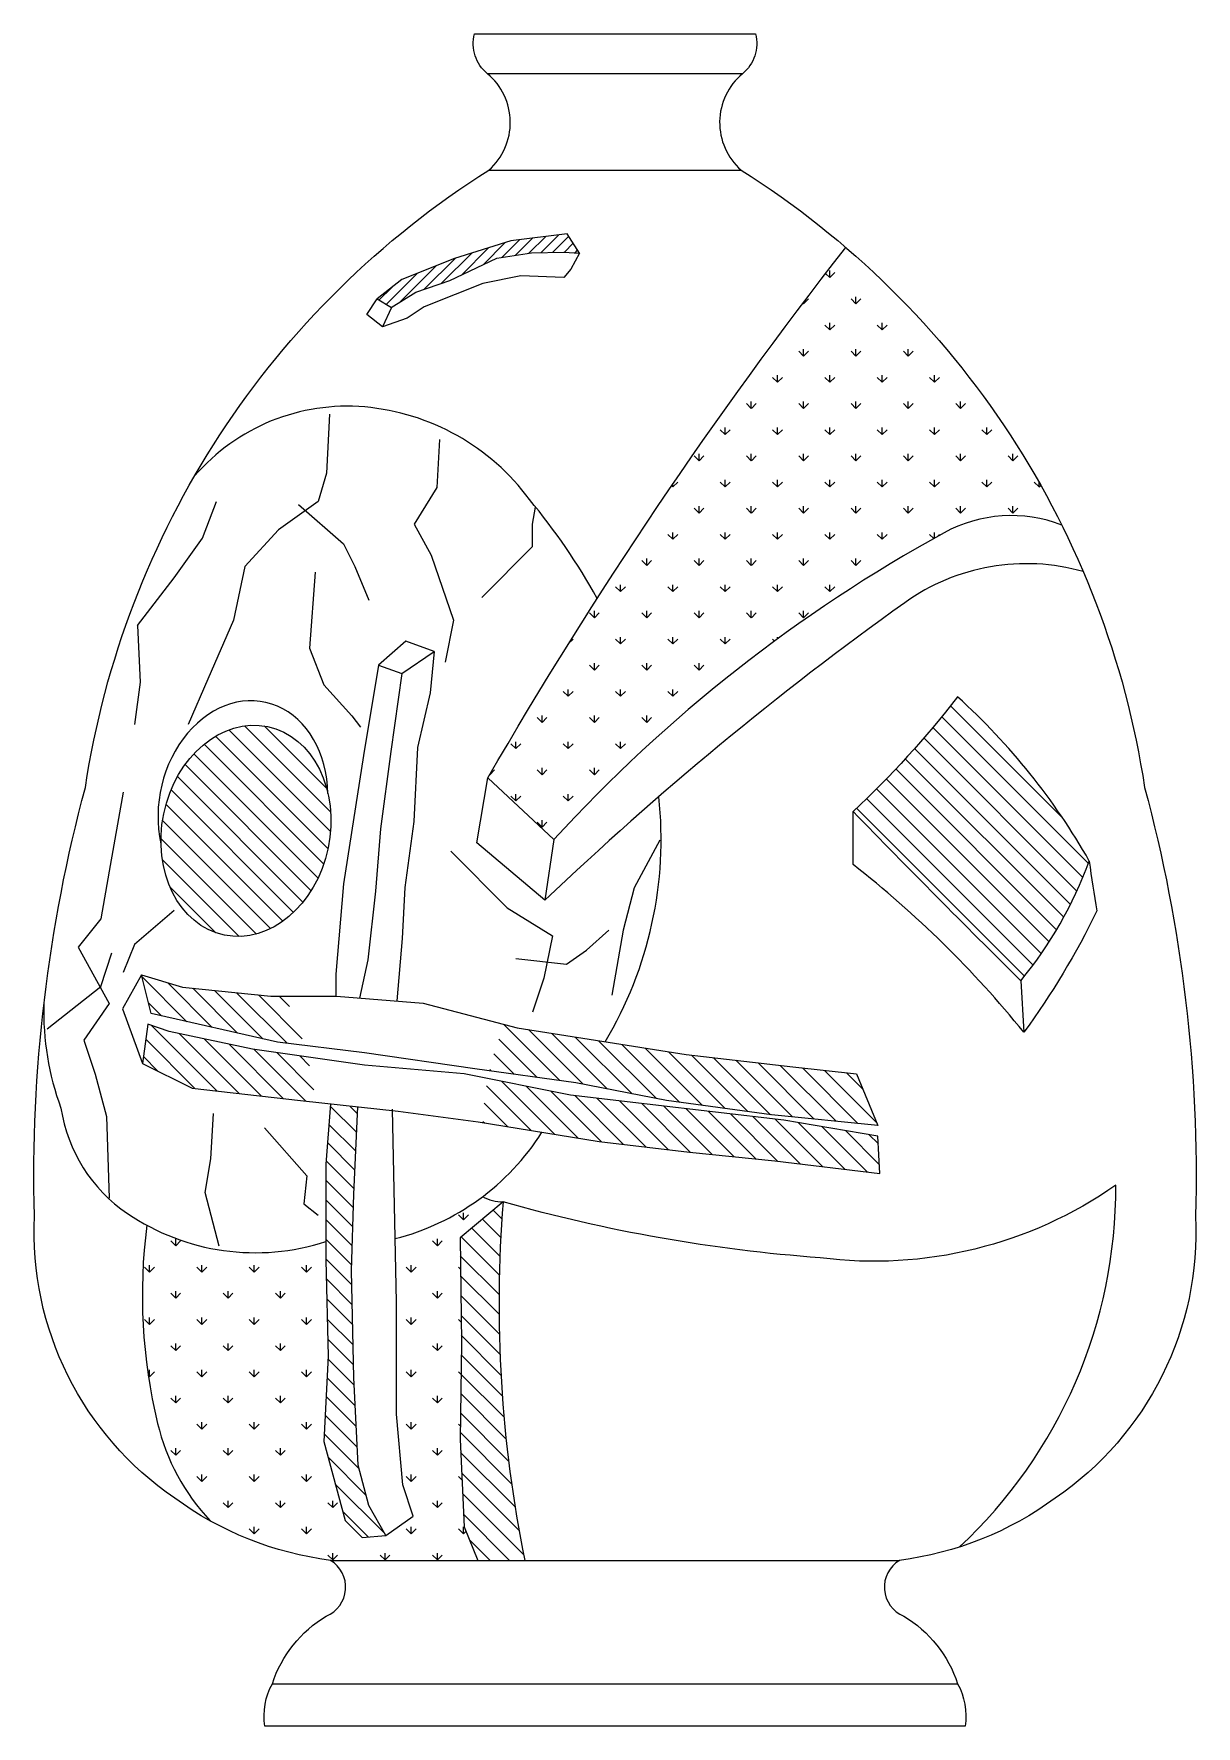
# Model space of a CAD drawing. Extents: x 1330 to 1636, y 1090 to 1536.
import ezdxf

# ---------------------------------------------------------------- set-up
doc = ezdxf.new("R2010")
doc.units = 0
doc.header["$LTSCALE"] = 10
doc.header["$MEASUREMENT"] = 0
for name, color, linetype in [('3', 3, 'CONTINUOUS'), ('4', 4, 'CONTINUOUS'), ('7', 7, 'CONTINUOUS'), ('BH', 3, 'CONTINUOUS')]:
    doc.layers.add(name, color=color, linetype=linetype)
pattern_1 = [(90, (-1226.848, -2605.0555), (-6.898603, 6.898603), [1.829268, -11.967937]), (45, (-1226.848, -2605.055), (-6.898603, 6.898603), [1.829268, -7.92683]), (135, (-1226.848, -2605.055), (-6.898603, -6.898603), [1.829268, -7.92683])]
pattern_2 = [(135, (-1226.8477, -2605.0555), (-2.586976, -2.586976), [])]

msp = doc.modelspace()

# ---------------------------------------------------------------- hatches: boundary and pattern name
at = {"layer": 'BH'}
h = msp.add_hatch(dxfattribs=at)
h.set_pattern_fill('ANSI31', color=256, scale=17.073171, style=0)
h.set_pattern_definition([(45, (-2919.4249, -1657.6849), (-1.50906935, 1.50906935), [])])
h.paths.add_polyline_path([(1460.85, 1478.55), (1469.39, 1478.75), (1473.48, 1478.47), (1470.24, 1483.57), (1455.41, 1481.71), (1440.58, 1477.09), (1426.68, 1471.53), (1420.19, 1466.44), (1423.83, 1464.17), (1430.34, 1468.19), (1439.29, 1471.24), (1451.7, 1477.13)])
h = msp.add_hatch(dxfattribs=at)
h.set_pattern_fill('GRASS', color=256, scale=9.756098, style=0)
h.set_pattern_definition(pattern_1)
h.paths.add_polyline_path([(1569.63, 1404.74, -0.221255), (1600.65, 1406.79, 0.100211), (1543.7, 1479.97, 0.034732), (1449.33, 1340.12), (1466.77, 1323.9, -0.082416)])
h = msp.add_hatch(dxfattribs=at)
h.set_pattern_fill('ANSI31', color=256, scale=29.268293, angle=90, style=0)
h.set_pattern_definition(pattern_2)
edge = h.paths.add_edge_path()
edge.add_ellipse((1385.56, 1326.18), major_axis=(-5.7, -27.48), ratio=0.788766, start_angle=0, end_angle=360)
h.paths.add_polyline_path([(1573.17, 1361.5, -0.039416), (1545.64, 1331.3, 0.005263), (1589.86, 1286.69, 0.083883), (1607.91, 1318.23, 0.080064)])
h = msp.add_hatch(dxfattribs=at)
h.set_pattern_fill('ANSI31', color=256, scale=29.268293, angle=90, style=0)
h.set_pattern_definition(pattern_2)
h.paths.add_polyline_path([(1477.71, 1270.98), (1457.1, 1274.25), (1453.69, 1275.15, 0.044747), (1449.76, 1262.95), (1472.56, 1259.75), (1496.45, 1255.07), (1524.09, 1251.33), (1552.19, 1248.52), (1546.57, 1262.09), (1529.71, 1263.96), (1501.6, 1267.23)])
h.paths.add_polyline_path([(1502.54, 1241.5), (1525.03, 1239.16), (1552.66, 1235.89), (1552.19, 1245.71), (1527.37, 1249.92), (1491.3, 1254.13), (1471.16, 1256.47), (1449.31, 1260.84, 0.040636), (1448.03, 1249.26), (1478.65, 1244.31)])
h.paths.add_polyline_path([(1399.95, 1255.07), (1403.86, 1254.64, 0.038431), (1401.77, 1266.57), (1387.31, 1268.64), (1365.29, 1273.32), (1359.67, 1275.19), (1358.26, 1264.9), (1371.38, 1258.34)])
h.paths.add_polyline_path([(1368.84, 1284.98), (1357.99, 1288.19), (1360.6, 1278), (1393.86, 1270.51), (1400.92, 1269.65, 0.044183), (1395.76, 1282.58), (1392.13, 1282.58)])
h = msp.add_hatch(dxfattribs=at)
h.set_pattern_fill('ANSI31', color=256, scale=29.268293, angle=90, style=0)
h.set_pattern_definition(pattern_2)
h.paths.add_polyline_path([(1453.36, 1228.38), (1442.01, 1218.89), (1442.36, 1191.28), (1442.01, 1165.77), (1443.05, 1142.7), (1446.69, 1133.89), (1459.06, 1133.89, -0.070056)])
h.paths.add_polyline_path([(1413.41, 1210.19), (1413.98, 1230.44), (1415.07, 1253.42), (1407.83, 1254.21), (1406.65, 1238.32), (1406.65, 1213), (1407.22, 1187.69), (1406.09, 1165.19), (1411.72, 1144.37), (1416.23, 1139.87), (1422.42, 1140.43), (1417.92, 1148.31), (1415.1, 1159), (1413.98, 1182.06)])
h = msp.add_hatch(dxfattribs=at)
h.set_pattern_fill('GRASS', color=256, scale=9.756098, style=0)
h.set_pattern_definition(pattern_1)
h.paths.add_polyline_path([(1425.26, 1172.39), (1426.9, 1153.78), (1429.64, 1145.57), (1422.42, 1140.43), (1416.23, 1139.87), (1411.72, 1144.37), (1406.09, 1165.19), (1407.22, 1187.69), (1406.65, 1213), (1406.65, 1217.95, -0.205869), (1359.42, 1222.21, 0.09142), (1362.26, 1169.99, 0.129846), (1376.11, 1144.32, 0.095218), (1407.84, 1133.89), (1446.69, 1133.89), (1443.05, 1142.7), (1442.01, 1165.77), (1442.36, 1191.28), (1442.01, 1218.89), (1453.36, 1228.38, -0.136125), (1447.95, 1229.78, -0.099442), (1424.9, 1218.69), (1425.26, 1201.94)])

# ---------------------------------------------------------------- linework, layer by layer
at = {"layer": '3'}
for p, q in [((1446.43, 1323.02), (1449.33, 1340.12)), ((1466.77, 1323.9), (1464.37, 1307.89)), ((1589.86, 1286.69), (1590.64, 1273.08))]:
    msp.add_line(p, q, dxfattribs=at)
for points in [[(1473.48, 1478.47), (1470.24, 1483.57), (1455.41, 1481.71), (1440.58, 1477.09), (1426.68, 1471.53), (1420.19, 1466.44), (1423.9, 1464.13), (1421.58, 1459.04), (1417.41, 1462.28), (1420.19, 1466.44)], [(1473.48, 1478.47), (1471.22, 1474.28), (1469.39, 1472.05), (1458, 1472.46), (1448.04, 1470.42), (1440.71, 1467.58), (1432.58, 1464.33), (1428.1, 1461.28), (1421.58, 1459.04)], [(1423.83, 1464.17), (1430.34, 1468.19), (1439.29, 1471.24), (1451.7, 1477.13), (1460.85, 1478.55), (1469.39, 1478.75), (1473.48, 1478.47)], [(1420.54, 1369.85), (1426.64, 1367.68), (1435.16, 1373.49), (1427.72, 1376.18), (1420.54, 1369.85)], [(1357.99, 1288.19), (1353.03, 1279.26), (1358.26, 1264.9)], [(1357.99, 1288.19), (1368.84, 1284.98), (1392.13, 1282.58), (1409.4, 1282.58), (1432.28, 1280.8), (1457.1, 1274.25), (1477.71, 1270.98), (1501.6, 1267.23), (1529.71, 1263.96), (1546.57, 1262.09), (1552.19, 1248.52), (1524.09, 1251.33), (1496.45, 1255.07), (1472.56, 1259.75), (1445.86, 1263.49), (1416.82, 1267.7), (1393.86, 1270.51), (1360.6, 1278), (1357.99, 1288.19)], [(1552.19, 1245.71), (1527.37, 1249.92), (1491.3, 1254.13), (1471.16, 1256.47), (1443.05, 1262.09), (1416.82, 1264.43), (1387.31, 1268.64), (1365.29, 1273.32), (1359.67, 1275.19), (1358.26, 1264.9), (1371.38, 1258.34), (1399.95, 1255.07), (1425.72, 1252.26), (1446.8, 1249.45), (1478.65, 1244.31), (1502.54, 1241.5), (1525.03, 1239.16), (1552.66, 1235.89), (1552.19, 1245.71)], [(1407.83, 1254.21), (1406.65, 1238.32), (1406.65, 1213), (1407.22, 1187.69), (1406.09, 1165.19), (1411.72, 1144.37), (1416.23, 1139.87), (1422.42, 1140.43), (1417.92, 1148.31), (1415.1, 1159), (1413.98, 1182.06), (1413.41, 1210.19), (1413.98, 1230.44), (1415.07, 1253.42)], [(1422.42, 1140.43), (1429.64, 1145.57), (1426.9, 1153.78), (1425.26, 1172.39), (1425.26, 1201.94), (1424.16, 1252.84)], [(1453.36, 1228.38), (1442.01, 1218.89), (1442.36, 1191.28), (1442.01, 1165.77), (1443.05, 1142.7), (1446.69, 1133.89)]]:
    msp.add_lwpolyline(points, dxfattribs=at)
for points in [[(1600.65, 1406.79, 0.221255), (1569.63, 1404.74, 0.082416), (1466.77, 1323.9), (1449.33, 1340.12, -0.034732), (1543.7, 1479.97)], [(1606.32, 1394.51, 0.228494), (1559.26, 1386.33, 0.034816), (1464.37, 1307.89), (1446.43, 1323.02)], [(1607.91, 1318.23, 0.013261), (1609.91, 1305.07, -0.045386), (1590.64, 1273.08, 0.056387), (1545.61, 1317.34), (1545.64, 1331.3)], [(1359.42, 1222.21, 0.09142), (1362.26, 1169.99, 0.129846), (1376.11, 1144.32, 0.129846)]]:
    msp.add_lwpolyline(points, format="xyb", dxfattribs=at)
msp.add_lwpolyline([(1589.86, 1286.69, 0.083883), (1607.91, 1318.23, 0.080064), (1573.17, 1361.5, -0.039416), (1545.64, 1331.3, 0.005263)], format="xyb", close=True, dxfattribs=at)
msp.add_arc((1453.19, 1238.83), 10.46, 239.9403, 270.9472, dxfattribs=at)
msp.add_ellipse((1384.78, 1332.63), major_axis=(-5.7, -27.48), ratio=0.788766, start_param=1.855191, end_param=5.235928, dxfattribs=at)
msp.add_ellipse((1385.56, 1326.18), major_axis=(-5.7, -27.48), ratio=0.788766, dxfattribs=at)
at = {"layer": '4'}
for p, q in [((1407.84, 1133.89), (1557.87, 1133.89)), ((1482.86, 1090.18), (1390.51, 1090.18))]:
    msp.add_line(p, q, dxfattribs=at)
msp.add_lwpolyline([(1390.51, 1090.18, -0.162457), (1392.54, 1101.37, -0.183116), (1406.74, 1119.18, 0.616492), (1407.84, 1133.89, -0.126902), (1366.79, 1150.29, -0.260669), (1329.77, 1224.61, -0.072495), (1343.23, 1337.6, -0.217935), (1449.63, 1500.37, 0.458399), (1449.25, 1525.75, -0.293973), (1445.83, 1536.27), (1519.89, 1536.27, -0.293973), (1516.46, 1525.75, 0.458399), (1516.08, 1500.37, -0.217935), (1622.48, 1337.6, -0.072495), (1635.95, 1224.61, -0.260669), (1598.93, 1150.29, -0.126902), (1557.87, 1133.89, 0.616492), (1558.97, 1119.18, -0.183116), (1573.17, 1101.37, -0.162457), (1575.21, 1090.18), (1482.86, 1090.18)], format="xyb", dxfattribs=at)
at = {"layer": '7'}
msp.add_line((1392.54, 1101.37), (1573.17, 1101.37), dxfattribs=at)
for points in [[(1516.46, 1525.75), (1482.86, 1525.75), (1449.25, 1525.75)], [(1420.54, 1369.85), (1416.56, 1346.01), (1411.26, 1312.22), (1409.27, 1288.38), (1409.27, 1282.41)], [(1435.16, 1373.49), (1434.16, 1362.56), (1430.8, 1348.14), (1429.79, 1328.69), (1427.44, 1311.25), (1426.77, 1297.84), (1425.37, 1281.34)], [(1426.64, 1367.68), (1423.75, 1347.14), (1421.06, 1326.68), (1419.72, 1310.25), (1417.7, 1292.14), (1415.51, 1282.1)]]:
    msp.add_lwpolyline(points, dxfattribs=at)
for points in [[(1478.15, 1387.45, 0.047113), (1460.33, 1413.49, 0.21528), (1416.87, 1437.91, 0.241002), (1372.01, 1419.72, 0.241002)], [(1332.28, 1280.57, 0.096971), (1336.79, 1253.1, 0.209372), (1354.33, 1225.3, 0.231848), (1406.65, 1217.95, 0.231848)], [(1573.7, 1137.42, 0.208937), (1614.91, 1232.8, -0.186882), (1536.98, 1213.64, -0.051108), (1453.36, 1228.38, 0.070056), (1459.06, 1133.89)]]:
    msp.add_lwpolyline(points, format="xyb", dxfattribs=at)
for centre, radius, start, end in [((1390.91, 1323.99), 104.11, 329.1303, 6.1674), ((1408.81, 1281.6), 64.94, 284.3463, 327.5317)]:
    msp.add_arc(centre, radius, start, end, dxfattribs=at)
at = {"layer": 'BH'}
msp.add_line((1449.63, 1500.37), (1516.08, 1500.37), dxfattribs=at)
for points in [[(1407.56, 1436.04), (1406.81, 1420.43), (1404.58, 1412.99), (1394.16, 1405.56), (1385.23, 1395.89), (1382.25, 1381.76), (1375.55, 1366.15), (1370.34, 1354.25)], [(1436.59, 1429.35), (1435.84, 1416.71), (1429.89, 1407.04), (1434.35, 1398.86), (1440.31, 1381.76), (1438.08, 1370.61)], [(1356.94, 1380.28), (1366.62, 1392.92), (1374.06, 1403.33), (1377.78, 1412.99)], [(1399.37, 1412.25), (1411.28, 1401.84), (1414.26, 1395.89), (1417.98, 1386.97)], [(1447.75, 1387.71), (1461.15, 1401.1), (1461.15, 1407.04), (1461.9, 1411.5)], [(1403.84, 1394.4), (1402.35, 1374.33), (1406.07, 1364.66), (1413.51, 1356.48), (1415.75, 1353.51)], [(1356.94, 1380.28), (1357.68, 1365.41), (1356.19, 1354.25)], [(1353.22, 1336.41), (1349.5, 1315.59), (1347.26, 1302.95), (1341.31, 1295.52), (1349.5, 1280.65), (1342.8, 1270.98), (1345.77, 1262.06), (1348.75, 1250.91), (1349.5, 1229.35)], [(1439.57, 1320.8), (1454.45, 1305.93), (1466.36, 1298.49), (1464.13, 1287.34), (1461.15, 1278.42)], [(1494.65, 1323.77), (1487.95, 1311.13), (1484.97, 1299.98), (1482, 1282.88)], [(1366.62, 1305.18), (1356.19, 1296.26), (1353.22, 1288.83)], [(1456.69, 1292.54), (1470.09, 1291.06), (1475.3, 1294.77), (1481.25, 1299.98)], [(1333.12, 1273.96), (1347.26, 1285.11), (1350.24, 1294.03)], [(1378.53, 1216.71), (1374.8, 1230.83), (1376.29, 1239.75), (1377.04, 1251.65)], [(1390.44, 1247.93), (1401.6, 1235.29), (1400.86, 1227.86), (1404.58, 1224.88)]]:
    msp.add_lwpolyline(points, dxfattribs=at)

doc.saveas('drawing.dxf')
